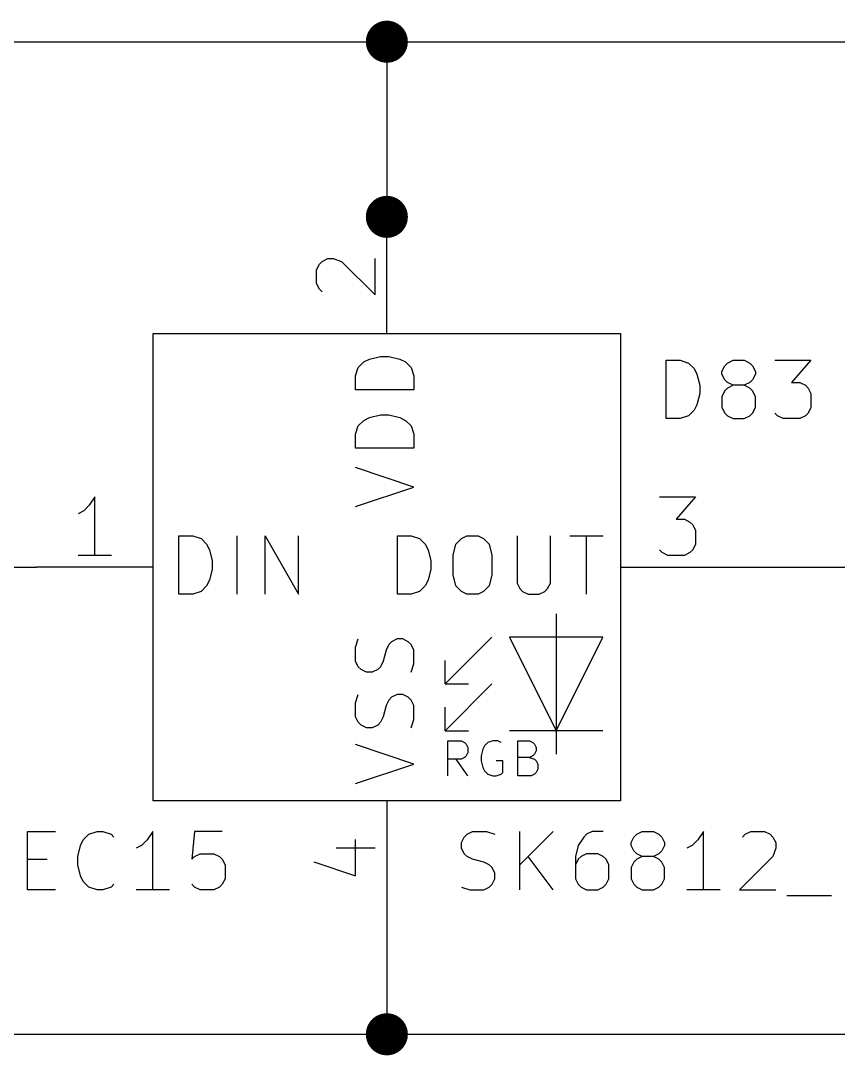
# Model space of a CAD drawing. Extents: x 0.4 to 11.3, y -7.9 to -0.4.
# Drawn here: x 8.737 to 9.437, y -2.468 to -1.582 of the extents above; entities that cross this region are included whole.
import ezdxf

# ---------------------------------------------------------------- set-up
doc = ezdxf.new("R2010")
doc.units = 0
doc.header["$MEASUREMENT"] = 0
for name, color, linetype in [('CYAN2', 4, 'CONTINUOUS'), ('GREEN3', 91, 'CONTINUOUS'), ('LYELLOW', 51, 'CONTINUOUS'), ('RED2', 1, 'CONTINUOUS'), ('RED3', 11, 'CONTINUOUS')]:
    doc.layers.add(name, color=color, linetype=linetype)

msp = doc.modelspace()

# ---------------------------------------------------------------- linework, layer by layer
at = {"layer": 'CYAN2', "linetype": 'CONTINUOUS'}
for p, q in [((9.02551, -1.87905), (9.03028, -1.87428)), ((9.02551, -1.87905), (9.03028, -1.87428)), ((9.03028, -1.87428), (9.03504, -1.8719)), ((9.03028, -1.87428), (9.03504, -1.8719)), ((9.03504, -1.8719), (9.04456, -1.86952)), ((9.03504, -1.8719), (9.04456, -1.86952)), ((9.04456, -1.86952), (9.0517, -1.86952)), ((9.04456, -1.86952), (9.0517, -1.86952)), ((9.0517, -1.86952), (9.06122, -1.8719)), ((9.0517, -1.86952), (9.06122, -1.8719)), ((9.06122, -1.8719), (9.06599, -1.87428)), ((9.06122, -1.8719), (9.06599, -1.87428)), ((9.06599, -1.87428), (9.07075, -1.87905)), ((9.06599, -1.87428), (9.07075, -1.87905)), ((9.28928, -1.9228), (9.28928, -1.8728)), ((9.28928, -1.8728), (9.30119, -1.8728)), ((9.28928, -1.9228), (9.28928, -1.8728)), ((9.28928, -1.8728), (9.30119, -1.8728)), ((9.30119, -1.8728), (9.30833, -1.87519)), ((9.30119, -1.8728), (9.30833, -1.87519)), ((9.30833, -1.87519), (9.31309, -1.87995)), ((9.30833, -1.87519), (9.31309, -1.87995)), ((9.33691, -1.88233), (9.33928, -1.87757)), ((9.33691, -1.88233), (9.33928, -1.87757)), ((9.33928, -1.87757), (9.34167, -1.87519)), ((9.33928, -1.87757), (9.34167, -1.87519)), ((9.34167, -1.87519), (9.34643, -1.8728)), ((9.34167, -1.87519), (9.34643, -1.8728)), ((9.34643, -1.8728), (9.35595, -1.8728)), ((9.34643, -1.8728), (9.35595, -1.8728)), ((9.35595, -1.8728), (9.36071, -1.87519)), ((9.35595, -1.8728), (9.36071, -1.87519)), ((9.36071, -1.87519), (9.36309, -1.87757)), ((9.36071, -1.87519), (9.36309, -1.87757)), ((9.36309, -1.87757), (9.36548, -1.88233)), ((9.36309, -1.87757), (9.36548, -1.88233)), ((9.38214, -1.8728), (9.41309, -1.8728)), ((9.38214, -1.8728), (9.41309, -1.8728)), ((9.41309, -1.8728), (9.39643, -1.89185)), ((9.41309, -1.8728), (9.39643, -1.89185)), ((9.02313, -1.88619), (9.02551, -1.87905)), ((9.02313, -1.88619), (9.02551, -1.87905)), ((9.02313, -1.89809), (9.02313, -1.88619)), ((9.02313, -1.89809), (9.02313, -1.88619)), ((9.07075, -1.87905), (9.07313, -1.88619)), ((9.07075, -1.87905), (9.07313, -1.88619)), ((9.07313, -1.88619), (9.07313, -1.89809)), ((9.07313, -1.88619), (9.07313, -1.89809)), ((9.31309, -1.87995), (9.31548, -1.88471)), ((9.31309, -1.87995), (9.31548, -1.88471)), ((9.31548, -1.88471), (9.31785, -1.89423)), ((9.31548, -1.88471), (9.31785, -1.89423)), ((9.33691, -1.88471), (9.33691, -1.88233)), ((9.33691, -1.88471), (9.33691, -1.88233)), ((9.33928, -1.88947), (9.33691, -1.88471)), ((9.33928, -1.88947), (9.33691, -1.88471)), ((9.36548, -1.88471), (9.36309, -1.88947)), ((9.36548, -1.88471), (9.36309, -1.88947)), ((9.36548, -1.88233), (9.36548, -1.88471)), ((9.36548, -1.88233), (9.36548, -1.88471)), ((9.31785, -1.89423), (9.31785, -1.90137)), ((9.31785, -1.89423), (9.31785, -1.90137)), ((9.34167, -1.89185), (9.33928, -1.88947)), ((9.34167, -1.89185), (9.33928, -1.88947)), ((9.34643, -1.89423), (9.34167, -1.89185)), ((9.34643, -1.89423), (9.34167, -1.89185)), ((9.34643, -1.89423), (9.34167, -1.89661)), ((9.34643, -1.89423), (9.34167, -1.89661)), ((9.35595, -1.89423), (9.34643, -1.89423)), ((9.35595, -1.89423), (9.34643, -1.89423)), ((9.36071, -1.89185), (9.35595, -1.89423)), ((9.36071, -1.89185), (9.35595, -1.89423)), ((9.36071, -1.89661), (9.35595, -1.89423)), ((9.36071, -1.89661), (9.35595, -1.89423)), ((9.36309, -1.88947), (9.36071, -1.89185)), ((9.36309, -1.88947), (9.36071, -1.89185)), ((9.39643, -1.89185), (9.40357, -1.89185)), ((9.39643, -1.89185), (9.40357, -1.89185)), ((9.40357, -1.89185), (9.40833, -1.89423)), ((9.40357, -1.89185), (9.40833, -1.89423)), ((9.40833, -1.89423), (9.41071, -1.89661)), ((9.40833, -1.89423), (9.41071, -1.89661)), ((9.07313, -1.89809), (9.02313, -1.89809)), ((9.07313, -1.89809), (9.02313, -1.89809)), ((9.31785, -1.90137), (9.31548, -1.9109)), ((9.31785, -1.90137), (9.31548, -1.9109)), ((9.33928, -1.899), (9.33691, -1.90376)), ((9.33928, -1.899), (9.33691, -1.90376)), ((9.33691, -1.90376), (9.33691, -1.91328)), ((9.33691, -1.90376), (9.33691, -1.91328)), ((9.34167, -1.89661), (9.33928, -1.899)), ((9.34167, -1.89661), (9.33928, -1.899)), ((9.36309, -1.899), (9.36071, -1.89661)), ((9.36309, -1.899), (9.36071, -1.89661)), ((9.36548, -1.90376), (9.36309, -1.899)), ((9.36548, -1.90376), (9.36309, -1.899)), ((9.36548, -1.91328), (9.36548, -1.90376)), ((9.36548, -1.91328), (9.36548, -1.90376)), ((9.41071, -1.89661), (9.41309, -1.90137)), ((9.41071, -1.89661), (9.41309, -1.90137)), ((9.41309, -1.90137), (9.41309, -1.91328)), ((9.41309, -1.90137), (9.41309, -1.91328)), ((9.31548, -1.9109), (9.31309, -1.91566)), ((9.31548, -1.9109), (9.31309, -1.91566)), ((9.33691, -1.91328), (9.33928, -1.91804)), ((9.33691, -1.91328), (9.33928, -1.91804)), ((9.36309, -1.91804), (9.36548, -1.91328)), ((9.36309, -1.91804), (9.36548, -1.91328)), ((9.41309, -1.91328), (9.41071, -1.91804)), ((9.41309, -1.91328), (9.41071, -1.91804)), ((9.03028, -1.92428), (9.03504, -1.9219)), ((9.03028, -1.92428), (9.03504, -1.9219)), ((9.03504, -1.9219), (9.04456, -1.91952)), ((9.03504, -1.9219), (9.04456, -1.91952)), ((9.04456, -1.91952), (9.0517, -1.91952)), ((9.04456, -1.91952), (9.0517, -1.91952)), ((9.0517, -1.91952), (9.06122, -1.9219)), ((9.0517, -1.91952), (9.06122, -1.9219)), ((9.06122, -1.9219), (9.06599, -1.92428)), ((9.06122, -1.9219), (9.06599, -1.92428)), ((9.30833, -1.92043), (9.30119, -1.9228)), ((9.30833, -1.92043), (9.30119, -1.9228)), ((9.31309, -1.91566), (9.30833, -1.92043)), ((9.31309, -1.91566), (9.30833, -1.92043)), ((9.33928, -1.91804), (9.34167, -1.92043)), ((9.33928, -1.91804), (9.34167, -1.92043)), ((9.34167, -1.92043), (9.34643, -1.9228)), ((9.34167, -1.92043), (9.34643, -1.9228)), ((9.35595, -1.9228), (9.36071, -1.92043)), ((9.35595, -1.9228), (9.36071, -1.92043)), ((9.36071, -1.92043), (9.36309, -1.91804)), ((9.36071, -1.92043), (9.36309, -1.91804)), ((9.38452, -1.92043), (9.38214, -1.91804)), ((9.38452, -1.92043), (9.38214, -1.91804)), ((9.38928, -1.9228), (9.38452, -1.92043)), ((9.38928, -1.9228), (9.38452, -1.92043)), ((9.40833, -1.92043), (9.40357, -1.9228)), ((9.40833, -1.92043), (9.40357, -1.9228)), ((9.41071, -1.91804), (9.40833, -1.92043)), ((9.41071, -1.91804), (9.40833, -1.92043)), ((9.02313, -1.93619), (9.02551, -1.92905)), ((9.02313, -1.93619), (9.02551, -1.92905)), ((9.02551, -1.92905), (9.03028, -1.92428)), ((9.02551, -1.92905), (9.03028, -1.92428)), ((9.06599, -1.92428), (9.07075, -1.92905)), ((9.06599, -1.92428), (9.07075, -1.92905)), ((9.07075, -1.92905), (9.07313, -1.93619)), ((9.07075, -1.92905), (9.07313, -1.93619)), ((9.30119, -1.9228), (9.28928, -1.9228)), ((9.30119, -1.9228), (9.28928, -1.9228)), ((9.34643, -1.9228), (9.35595, -1.9228)), ((9.34643, -1.9228), (9.35595, -1.9228)), ((9.40357, -1.9228), (9.38928, -1.9228)), ((9.40357, -1.9228), (9.38928, -1.9228)), ((9.02313, -1.94809), (9.02313, -1.93619)), ((9.02313, -1.94809), (9.02313, -1.93619)), ((9.07313, -1.93619), (9.07313, -1.94809)), ((9.07313, -1.93619), (9.07313, -1.94809)), ((9.07313, -1.94809), (9.02313, -1.94809)), ((9.07313, -1.94809), (9.02313, -1.94809)), ((9.07313, -1.98143), (9.02313, -1.96476)), ((9.07313, -1.98143), (9.02313, -1.96476)), ((9.02313, -1.99809), (9.07313, -1.98143)), ((9.02313, -1.99809), (9.07313, -1.98143)), ((8.8719, -2.07313), (8.8719, -2.02313)), ((8.8719, -2.02313), (8.88381, -2.02313)), ((8.8719, -2.07313), (8.8719, -2.02313)), ((8.8719, -2.02313), (8.88381, -2.02313)), ((8.88381, -2.02313), (8.89095, -2.02551)), ((8.88381, -2.02313), (8.89095, -2.02551)), ((8.89095, -2.02551), (8.89571, -2.03028)), ((8.89095, -2.02551), (8.89571, -2.03028)), ((8.9219, -2.07313), (8.9219, -2.02313)), ((8.9219, -2.07313), (8.9219, -2.02313)), ((8.94571, -2.07313), (8.94571, -2.02313)), ((8.94571, -2.02313), (8.97428, -2.07313)), ((8.94571, -2.07313), (8.94571, -2.02313)), ((8.94571, -2.02313), (8.97428, -2.07313)), ((8.97428, -2.07313), (8.97428, -2.02313)), ((8.97428, -2.07313), (8.97428, -2.02313)), ((9.05904, -2.07313), (9.05904, -2.02313)), ((9.05904, -2.02313), (9.07095, -2.02313)), ((9.05904, -2.07313), (9.05904, -2.02313)), ((9.05904, -2.02313), (9.07095, -2.02313)), ((9.07095, -2.02313), (9.07809, -2.02551)), ((9.07095, -2.02313), (9.07809, -2.02551)), ((9.07809, -2.02551), (9.08285, -2.03028)), ((9.07809, -2.02551), (9.08285, -2.03028)), ((9.10904, -2.03028), (9.11381, -2.02551)), ((9.10904, -2.03028), (9.11381, -2.02551)), ((9.11381, -2.02551), (9.11857, -2.02313)), ((9.11381, -2.02551), (9.11857, -2.02313)), ((9.11857, -2.02313), (9.12809, -2.02313)), ((9.11857, -2.02313), (9.12809, -2.02313)), ((9.12809, -2.02313), (9.13285, -2.02551)), ((9.12809, -2.02313), (9.13285, -2.02551)), ((9.13285, -2.02551), (9.13761, -2.03028)), ((9.13285, -2.02551), (9.13761, -2.03028)), ((9.16143, -2.02313), (9.16143, -2.06361)), ((9.16143, -2.02313), (9.16143, -2.06361)), ((9.19, -2.06361), (9.19, -2.02313)), ((9.19, -2.06361), (9.19, -2.02313)), ((9.20667, -2.02313), (9.23524, -2.02313)), ((9.20667, -2.02313), (9.23524, -2.02313)), ((9.22095, -2.07313), (9.22095, -2.02313)), ((9.22095, -2.07313), (9.22095, -2.02313)), ((8.89571, -2.03028), (8.89809, -2.03504)), ((8.89571, -2.03028), (8.89809, -2.03504)), ((8.89809, -2.03504), (8.90047, -2.04456)), ((8.89809, -2.03504), (8.90047, -2.04456)), ((9.08285, -2.03028), (9.08524, -2.03504)), ((9.08285, -2.03028), (9.08524, -2.03504)), ((9.08524, -2.03504), (9.08761, -2.04456)), ((9.08524, -2.03504), (9.08761, -2.04456)), ((9.10667, -2.0398), (9.10904, -2.03028)), ((9.10667, -2.0398), (9.10904, -2.03028)), ((9.13761, -2.03028), (9.14, -2.0398)), ((9.13761, -2.03028), (9.14, -2.0398)), ((8.90047, -2.04456), (8.90047, -2.0517)), ((8.90047, -2.04456), (8.90047, -2.0517)), ((9.08761, -2.04456), (9.08761, -2.0517)), ((9.08761, -2.04456), (9.08761, -2.0517)), ((9.10667, -2.05646), (9.10667, -2.0398)), ((9.10667, -2.05646), (9.10667, -2.0398)), ((9.14, -2.0398), (9.14, -2.05646)), ((9.14, -2.0398), (9.14, -2.05646)), ((8.90047, -2.0517), (8.89809, -2.06122)), ((8.90047, -2.0517), (8.89809, -2.06122)), ((9.08761, -2.0517), (9.08524, -2.06122)), ((9.08761, -2.0517), (9.08524, -2.06122)), ((8.89809, -2.06122), (8.89571, -2.06599)), ((8.89809, -2.06122), (8.89571, -2.06599)), ((9.08524, -2.06122), (9.08285, -2.06599)), ((9.08524, -2.06122), (9.08285, -2.06599)), ((9.10904, -2.06599), (9.10667, -2.05646)), ((9.10904, -2.06599), (9.10667, -2.05646)), ((9.14, -2.05646), (9.13761, -2.06599)), ((9.14, -2.05646), (9.13761, -2.06599)), ((9.16143, -2.06361), (9.16381, -2.06837)), ((9.16143, -2.06361), (9.16381, -2.06837)), ((9.18762, -2.06837), (9.19, -2.06361)), ((9.18762, -2.06837), (9.19, -2.06361)), ((8.88381, -2.07313), (8.8719, -2.07313)), ((8.88381, -2.07313), (8.8719, -2.07313)), ((8.89095, -2.07075), (8.88381, -2.07313)), ((8.89095, -2.07075), (8.88381, -2.07313)), ((8.89571, -2.06599), (8.89095, -2.07075)), ((8.89571, -2.06599), (8.89095, -2.07075)), ((9.07095, -2.07313), (9.05904, -2.07313)), ((9.07095, -2.07313), (9.05904, -2.07313)), ((9.07809, -2.07075), (9.07095, -2.07313)), ((9.07809, -2.07075), (9.07095, -2.07313)), ((9.08285, -2.06599), (9.07809, -2.07075)), ((9.08285, -2.06599), (9.07809, -2.07075)), ((9.11381, -2.07075), (9.10904, -2.06599)), ((9.11381, -2.07075), (9.10904, -2.06599)), ((9.11857, -2.07313), (9.11381, -2.07075)), ((9.11857, -2.07313), (9.11381, -2.07075)), ((9.12809, -2.07313), (9.11857, -2.07313)), ((9.12809, -2.07313), (9.11857, -2.07313)), ((9.13285, -2.07075), (9.12809, -2.07313)), ((9.13285, -2.07075), (9.12809, -2.07313)), ((9.13761, -2.06599), (9.13285, -2.07075)), ((9.13761, -2.06599), (9.13285, -2.07075)), ((9.16381, -2.06837), (9.16619, -2.07075)), ((9.16381, -2.06837), (9.16619, -2.07075)), ((9.16619, -2.07075), (9.17095, -2.07313)), ((9.16619, -2.07075), (9.17095, -2.07313)), ((9.17095, -2.07313), (9.18047, -2.07313)), ((9.17095, -2.07313), (9.18047, -2.07313)), ((9.18047, -2.07313), (9.18524, -2.07075)), ((9.18047, -2.07313), (9.18524, -2.07075)), ((9.18524, -2.07075), (9.18762, -2.06837)), ((9.18524, -2.07075), (9.18762, -2.06837)), ((9.02313, -2.11857), (9.02551, -2.11143)), ((9.02313, -2.11857), (9.02551, -2.11143)), ((9.0517, -2.11619), (9.04932, -2.12095)), ((9.0517, -2.11619), (9.04932, -2.12095)), ((9.05408, -2.11381), (9.0517, -2.11619)), ((9.05408, -2.11381), (9.0517, -2.11619)), ((9.05885, -2.11143), (9.05408, -2.11381)), ((9.05885, -2.11143), (9.05408, -2.11381)), ((9.06361, -2.11143), (9.05885, -2.11143)), ((9.06361, -2.11143), (9.05885, -2.11143)), ((9.06837, -2.11381), (9.06361, -2.11143)), ((9.06837, -2.11381), (9.06361, -2.11143)), ((9.07075, -2.11619), (9.06837, -2.11381)), ((9.07075, -2.11619), (9.06837, -2.11381)), ((9.07313, -2.12095), (9.07075, -2.11619)), ((9.07313, -2.12095), (9.07075, -2.11619)), ((9.02313, -2.13047), (9.02313, -2.11857)), ((9.02313, -2.13047), (9.02313, -2.11857)), ((9.04932, -2.12095), (9.04694, -2.13047)), ((9.04932, -2.12095), (9.04694, -2.13047)), ((9.07313, -2.13285), (9.07313, -2.12095)), ((9.07313, -2.13285), (9.07313, -2.12095)), ((9.02551, -2.13524), (9.02313, -2.13047)), ((9.02551, -2.13524), (9.02313, -2.13047)), ((9.02789, -2.13762), (9.02551, -2.13524)), ((9.02789, -2.13762), (9.02551, -2.13524)), ((9.04456, -2.13524), (9.04218, -2.13762)), ((9.04456, -2.13524), (9.04218, -2.13762)), ((9.04694, -2.13047), (9.04456, -2.13524)), ((9.04694, -2.13047), (9.04456, -2.13524)), ((9.07075, -2.14), (9.07313, -2.13285)), ((9.07075, -2.14), (9.07313, -2.13285)), ((9.03265, -2.14), (9.02789, -2.13762)), ((9.03265, -2.14), (9.02789, -2.13762)), ((9.03742, -2.14), (9.03265, -2.14)), ((9.03742, -2.14), (9.03265, -2.14)), ((9.04218, -2.13762), (9.03742, -2.14)), ((9.04218, -2.13762), (9.03742, -2.14)), ((9.02313, -2.16619), (9.02551, -2.15904)), ((9.02313, -2.16619), (9.02551, -2.15904)), ((9.05408, -2.16143), (9.0517, -2.16381)), ((9.05408, -2.16143), (9.0517, -2.16381)), ((9.05885, -2.15904), (9.05408, -2.16143)), ((9.05885, -2.15904), (9.05408, -2.16143)), ((9.06361, -2.15904), (9.05885, -2.15904)), ((9.06361, -2.15904), (9.05885, -2.15904)), ((9.06837, -2.16143), (9.06361, -2.15904)), ((9.06837, -2.16143), (9.06361, -2.15904)), ((9.07075, -2.16381), (9.06837, -2.16143)), ((9.07075, -2.16381), (9.06837, -2.16143)), ((9.02313, -2.17809), (9.02313, -2.16619)), ((9.02313, -2.17809), (9.02313, -2.16619)), ((9.04932, -2.16857), (9.04694, -2.17809)), ((9.04932, -2.16857), (9.04694, -2.17809)), ((9.0517, -2.16381), (9.04932, -2.16857)), ((9.0517, -2.16381), (9.04932, -2.16857)), ((9.07313, -2.16857), (9.07075, -2.16381)), ((9.07313, -2.16857), (9.07075, -2.16381)), ((9.07313, -2.18047), (9.07313, -2.16857)), ((9.07313, -2.18047), (9.07313, -2.16857)), ((9.02551, -2.18285), (9.02313, -2.17809)), ((9.02551, -2.18285), (9.02313, -2.17809)), ((9.04694, -2.17809), (9.04456, -2.18285)), ((9.04694, -2.17809), (9.04456, -2.18285)), ((9.02789, -2.18524), (9.02551, -2.18285)), ((9.02789, -2.18524), (9.02551, -2.18285)), ((9.03265, -2.18761), (9.02789, -2.18524)), ((9.03265, -2.18761), (9.02789, -2.18524)), ((9.03742, -2.18761), (9.03265, -2.18761)), ((9.03742, -2.18761), (9.03265, -2.18761)), ((9.04218, -2.18524), (9.03742, -2.18761)), ((9.04218, -2.18524), (9.03742, -2.18761)), ((9.04456, -2.18285), (9.04218, -2.18524)), ((9.04456, -2.18285), (9.04218, -2.18524)), ((9.07075, -2.18761), (9.07313, -2.18047)), ((9.07075, -2.18761), (9.07313, -2.18047)), ((9.07313, -2.21857), (9.02313, -2.2019)), ((9.07313, -2.21857), (9.02313, -2.2019)), ((9.02313, -2.23524), (9.07313, -2.21857)), ((9.02313, -2.23524), (9.07313, -2.21857)), ((8.74246, -2.32633), (8.74246, -2.27633)), ((8.74246, -2.27633), (8.76628, -2.27633)), ((8.74246, -2.32633), (8.74246, -2.27633)), ((8.74246, -2.27633), (8.76628, -2.27633)), ((8.79485, -2.27872), (8.80199, -2.27633)), ((8.79485, -2.27872), (8.80199, -2.27633)), ((8.80199, -2.27633), (8.80675, -2.27633)), ((8.80199, -2.27633), (8.80675, -2.27633)), ((8.80675, -2.27633), (8.81389, -2.27872)), ((8.80675, -2.27633), (8.81389, -2.27872)), ((8.84961, -2.27633), (8.84485, -2.28348)), ((8.84961, -2.27633), (8.84485, -2.28348)), ((8.84961, -2.32633), (8.84961, -2.27633)), ((8.84961, -2.32633), (8.84961, -2.27633)), ((8.88532, -2.27633), (8.88294, -2.30015)), ((8.88532, -2.27633), (8.88294, -2.30015)), ((8.90913, -2.27633), (8.88532, -2.27633)), ((8.90913, -2.27633), (8.88532, -2.27633)), ((9.11866, -2.27872), (9.12343, -2.27633)), ((9.11866, -2.27872), (9.12343, -2.27633)), ((9.12343, -2.27633), (9.13533, -2.27633)), ((9.12343, -2.27633), (9.13533, -2.27633)), ((9.13533, -2.27633), (9.14247, -2.27872)), ((9.13533, -2.27633), (9.14247, -2.27872)), ((9.1639, -2.32633), (9.1639, -2.27633)), ((9.19247, -2.27633), (9.1639, -2.30491)), ((9.1639, -2.32633), (9.1639, -2.27633)), ((9.19247, -2.27633), (9.1639, -2.30491)), ((9.2258, -2.27633), (9.22104, -2.27872)), ((9.2258, -2.27633), (9.22104, -2.27872)), ((9.23533, -2.27633), (9.2258, -2.27633)), ((9.23533, -2.27633), (9.2258, -2.27633)), ((9.2639, -2.27872), (9.26866, -2.27633)), ((9.2639, -2.27872), (9.26866, -2.27633)), ((9.26866, -2.27633), (9.27819, -2.27633)), ((9.26866, -2.27633), (9.27819, -2.27633)), ((9.27819, -2.27633), (9.28294, -2.27872)), ((9.27819, -2.27633), (9.28294, -2.27872)), ((9.32104, -2.27633), (9.31628, -2.28348)), ((9.32104, -2.27633), (9.31628, -2.28348)), ((9.32104, -2.32633), (9.32104, -2.27633)), ((9.32104, -2.32633), (9.32104, -2.27633)), ((9.35675, -2.27872), (9.36152, -2.27633)), ((9.35675, -2.27872), (9.36152, -2.27633)), ((9.36152, -2.27633), (9.37342, -2.27633)), ((9.36152, -2.27633), (9.37342, -2.27633)), ((9.37342, -2.27633), (9.37818, -2.27872)), ((9.37342, -2.27633), (9.37818, -2.27872)), ((8.7877, -2.28824), (8.79008, -2.28348)), ((8.7877, -2.28824), (8.79008, -2.28348)), ((8.79008, -2.28348), (8.79485, -2.27872)), ((8.79008, -2.28348), (8.79485, -2.27872)), ((8.81389, -2.27872), (8.81627, -2.2811)), ((8.81389, -2.27872), (8.81627, -2.2811)), ((8.84485, -2.28348), (8.84008, -2.28824)), ((8.84485, -2.28348), (8.84008, -2.28824)), ((9.1139, -2.28586), (9.11628, -2.2811)), ((9.1139, -2.28586), (9.11628, -2.2811)), ((9.1139, -2.29062), (9.1139, -2.28586)), ((9.1139, -2.29062), (9.1139, -2.28586)), ((9.11628, -2.2811), (9.11866, -2.27872)), ((9.11628, -2.2811), (9.11866, -2.27872)), ((9.21866, -2.2811), (9.2139, -2.28824)), ((9.21866, -2.2811), (9.2139, -2.28824)), ((9.22104, -2.27872), (9.21866, -2.2811)), ((9.22104, -2.27872), (9.21866, -2.2811)), ((9.25914, -2.28586), (9.26152, -2.2811)), ((9.25914, -2.28586), (9.26152, -2.2811)), ((9.25914, -2.28824), (9.25914, -2.28586)), ((9.25914, -2.28824), (9.25914, -2.28586)), ((9.26152, -2.2811), (9.2639, -2.27872)), ((9.26152, -2.2811), (9.2639, -2.27872)), ((9.28294, -2.27872), (9.28533, -2.2811)), ((9.28294, -2.27872), (9.28533, -2.2811)), ((9.28533, -2.2811), (9.28771, -2.28586)), ((9.28533, -2.2811), (9.28771, -2.28586)), ((9.28771, -2.28586), (9.28771, -2.28824)), ((9.28771, -2.28586), (9.28771, -2.28824)), ((9.31628, -2.28348), (9.31152, -2.28824)), ((9.31628, -2.28348), (9.31152, -2.28824)), ((9.35437, -2.2811), (9.35675, -2.27872)), ((9.35437, -2.2811), (9.35675, -2.27872)), ((9.37818, -2.27872), (9.38056, -2.2811)), ((9.37818, -2.27872), (9.38056, -2.2811)), ((9.38056, -2.2811), (9.38294, -2.28586)), ((9.38056, -2.2811), (9.38294, -2.28586)), ((9.38294, -2.28586), (9.38294, -2.29062)), ((9.38294, -2.28586), (9.38294, -2.29062)), ((8.78532, -2.29776), (8.7877, -2.28824)), ((8.78532, -2.29776), (8.7877, -2.28824)), ((8.84008, -2.28824), (8.83532, -2.29062)), ((8.84008, -2.28824), (8.83532, -2.29062)), ((9.11628, -2.29538), (9.1139, -2.29062)), ((9.11628, -2.29538), (9.1139, -2.29062)), ((9.2139, -2.28824), (9.21152, -2.29776)), ((9.2139, -2.28824), (9.21152, -2.29776)), ((9.26152, -2.293), (9.25914, -2.28824)), ((9.26152, -2.293), (9.25914, -2.28824)), ((9.2639, -2.29538), (9.26152, -2.293)), ((9.2639, -2.29538), (9.26152, -2.293)), ((9.28533, -2.293), (9.28294, -2.29538)), ((9.28533, -2.293), (9.28294, -2.29538)), ((9.28771, -2.28824), (9.28533, -2.293)), ((9.28771, -2.28824), (9.28533, -2.293)), ((9.31152, -2.28824), (9.30676, -2.29062)), ((9.31152, -2.28824), (9.30676, -2.29062)), ((9.38294, -2.29062), (9.38056, -2.29776)), ((9.38294, -2.29062), (9.38056, -2.29776)), ((8.74246, -2.30015), (8.75913, -2.30015)), ((8.74246, -2.30015), (8.75913, -2.30015)), ((8.78532, -2.30491), (8.78532, -2.29776)), ((8.78532, -2.30491), (8.78532, -2.29776)), ((8.88294, -2.30015), (8.88532, -2.29776)), ((8.88294, -2.30015), (8.88532, -2.29776)), ((8.88532, -2.29776), (8.89008, -2.29538)), ((8.88532, -2.29776), (8.89008, -2.29538)), ((8.89008, -2.29538), (8.90199, -2.29538)), ((8.89008, -2.29538), (8.90199, -2.29538)), ((8.90199, -2.29538), (8.90675, -2.29776)), ((8.90199, -2.29538), (8.90675, -2.29776)), ((8.90675, -2.29776), (8.90913, -2.30015)), ((8.90675, -2.29776), (8.90913, -2.30015)), ((8.90913, -2.30015), (8.91151, -2.30491)), ((8.90913, -2.30015), (8.91151, -2.30491)), ((9.11866, -2.29776), (9.11628, -2.29538)), ((9.11866, -2.29776), (9.11628, -2.29538)), ((9.12343, -2.30015), (9.11866, -2.29776)), ((9.12343, -2.30015), (9.11866, -2.29776)), ((9.13295, -2.30253), (9.12343, -2.30015)), ((9.13295, -2.30253), (9.12343, -2.30015)), ((9.13771, -2.30491), (9.13295, -2.30253)), ((9.13771, -2.30491), (9.13295, -2.30253)), ((9.19247, -2.32633), (9.17104, -2.29776)), ((9.19247, -2.32633), (9.17104, -2.29776)), ((9.21152, -2.29776), (9.21152, -2.31681)), ((9.21152, -2.29776), (9.21152, -2.31681)), ((9.2139, -2.30015), (9.21152, -2.30491)), ((9.2139, -2.30015), (9.21152, -2.30491)), ((9.21628, -2.29776), (9.2139, -2.30015)), ((9.21628, -2.29776), (9.2139, -2.30015)), ((9.22104, -2.29538), (9.21628, -2.29776)), ((9.22104, -2.29538), (9.21628, -2.29776)), ((9.23057, -2.29538), (9.22104, -2.29538)), ((9.23057, -2.29538), (9.22104, -2.29538)), ((9.23533, -2.29776), (9.23057, -2.29538)), ((9.23533, -2.29776), (9.23057, -2.29538)), ((9.23771, -2.30015), (9.23533, -2.29776)), ((9.23771, -2.30015), (9.23533, -2.29776)), ((9.24009, -2.30491), (9.23771, -2.30015)), ((9.24009, -2.30491), (9.23771, -2.30015)), ((9.26152, -2.30253), (9.25914, -2.30729)), ((9.26152, -2.30253), (9.25914, -2.30729)), ((9.2639, -2.30015), (9.26152, -2.30253)), ((9.2639, -2.30015), (9.26152, -2.30253)), ((9.26866, -2.29776), (9.2639, -2.29538)), ((9.26866, -2.29776), (9.2639, -2.29538)), ((9.26866, -2.29776), (9.2639, -2.30015)), ((9.26866, -2.29776), (9.2639, -2.30015)), ((9.27819, -2.29776), (9.26866, -2.29776)), ((9.27819, -2.29776), (9.26866, -2.29776)), ((9.28294, -2.29538), (9.27819, -2.29776)), ((9.28294, -2.29538), (9.27819, -2.29776)), ((9.28294, -2.30015), (9.27819, -2.29776)), ((9.28294, -2.30015), (9.27819, -2.29776)), ((9.28533, -2.30253), (9.28294, -2.30015)), ((9.28533, -2.30253), (9.28294, -2.30015)), ((9.28771, -2.30729), (9.28533, -2.30253)), ((9.28771, -2.30729), (9.28533, -2.30253)), ((9.38056, -2.29776), (9.35199, -2.32633)), ((9.38056, -2.29776), (9.35199, -2.32633)), ((8.7877, -2.31443), (8.78532, -2.30491)), ((8.7877, -2.31443), (8.78532, -2.30491)), ((8.91151, -2.30491), (8.91151, -2.31681)), ((8.91151, -2.30491), (8.91151, -2.31681)), ((9.14009, -2.30729), (9.13771, -2.30491)), ((9.14009, -2.30729), (9.13771, -2.30491)), ((9.14247, -2.31205), (9.14009, -2.30729)), ((9.14247, -2.31205), (9.14009, -2.30729)), ((9.14247, -2.31681), (9.14247, -2.31205)), ((9.14247, -2.31681), (9.14247, -2.31205)), ((9.24009, -2.31681), (9.24009, -2.30491)), ((9.24009, -2.31681), (9.24009, -2.30491)), ((9.25914, -2.30729), (9.25914, -2.31681)), ((9.25914, -2.30729), (9.25914, -2.31681)), ((9.28771, -2.31681), (9.28771, -2.30729)), ((9.28771, -2.31681), (9.28771, -2.30729)), ((8.79008, -2.31919), (8.7877, -2.31443)), ((8.79008, -2.31919), (8.7877, -2.31443)), ((8.79485, -2.32396), (8.79008, -2.31919)), ((8.79485, -2.32396), (8.79008, -2.31919)), ((8.91151, -2.31681), (8.90913, -2.32157)), ((8.91151, -2.31681), (8.90913, -2.32157)), ((9.14009, -2.32157), (9.14247, -2.31681)), ((9.14009, -2.32157), (9.14247, -2.31681)), ((9.21152, -2.31681), (9.2139, -2.32157)), ((9.21152, -2.31681), (9.2139, -2.32157)), ((9.23771, -2.32157), (9.24009, -2.31681)), ((9.23771, -2.32157), (9.24009, -2.31681)), ((9.25914, -2.31681), (9.26152, -2.32157)), ((9.25914, -2.31681), (9.26152, -2.32157)), ((9.28533, -2.32157), (9.28771, -2.31681)), ((9.28533, -2.32157), (9.28771, -2.31681)), ((8.76628, -2.32633), (8.74246, -2.32633)), ((8.76628, -2.32633), (8.74246, -2.32633)), ((8.80199, -2.32633), (8.79485, -2.32396)), ((8.80199, -2.32633), (8.79485, -2.32396)), ((8.80675, -2.32633), (8.80199, -2.32633)), ((8.80675, -2.32633), (8.80199, -2.32633)), ((8.81389, -2.32396), (8.80675, -2.32633)), ((8.81389, -2.32396), (8.80675, -2.32633)), ((8.81627, -2.32157), (8.81389, -2.32396)), ((8.81627, -2.32157), (8.81389, -2.32396)), ((8.86389, -2.32633), (8.83532, -2.32633)), ((8.86389, -2.32633), (8.83532, -2.32633)), ((8.88532, -2.32396), (8.88294, -2.32157)), ((8.88532, -2.32396), (8.88294, -2.32157)), ((8.89008, -2.32633), (8.88532, -2.32396)), ((8.89008, -2.32633), (8.88532, -2.32396)), ((8.90199, -2.32633), (8.89008, -2.32633)), ((8.90199, -2.32633), (8.89008, -2.32633)), ((8.90675, -2.32396), (8.90199, -2.32633)), ((8.90675, -2.32396), (8.90199, -2.32633)), ((8.90913, -2.32157), (8.90675, -2.32396)), ((8.90913, -2.32157), (8.90675, -2.32396)), ((9.1139, -2.32396), (9.12104, -2.32633)), ((9.1139, -2.32396), (9.12104, -2.32633)), ((9.12104, -2.32633), (9.13295, -2.32633)), ((9.12104, -2.32633), (9.13295, -2.32633)), ((9.13295, -2.32633), (9.13771, -2.32396)), ((9.13295, -2.32633), (9.13771, -2.32396)), ((9.13771, -2.32396), (9.14009, -2.32157)), ((9.13771, -2.32396), (9.14009, -2.32157)), ((9.2139, -2.32157), (9.21628, -2.32396)), ((9.2139, -2.32157), (9.21628, -2.32396)), ((9.21628, -2.32396), (9.22104, -2.32633)), ((9.21628, -2.32396), (9.22104, -2.32633)), ((9.22104, -2.32633), (9.23057, -2.32633)), ((9.22104, -2.32633), (9.23057, -2.32633)), ((9.23057, -2.32633), (9.23533, -2.32396)), ((9.23057, -2.32633), (9.23533, -2.32396)), ((9.23533, -2.32396), (9.23771, -2.32157)), ((9.23533, -2.32396), (9.23771, -2.32157)), ((9.26152, -2.32157), (9.2639, -2.32396)), ((9.26152, -2.32157), (9.2639, -2.32396)), ((9.2639, -2.32396), (9.26866, -2.32633)), ((9.2639, -2.32396), (9.26866, -2.32633)), ((9.26866, -2.32633), (9.27819, -2.32633)), ((9.26866, -2.32633), (9.27819, -2.32633)), ((9.27819, -2.32633), (9.28294, -2.32396)), ((9.27819, -2.32633), (9.28294, -2.32396)), ((9.28294, -2.32396), (9.28533, -2.32157)), ((9.28294, -2.32396), (9.28533, -2.32157)), ((9.33533, -2.32633), (9.30676, -2.32633)), ((9.33533, -2.32633), (9.30676, -2.32633)), ((9.35199, -2.32633), (9.38294, -2.32633)), ((9.35199, -2.32633), (9.38294, -2.32633)), ((9.39247, -2.3311), (9.43056, -2.3311)), ((9.39247, -2.3311), (9.43056, -2.3311))]:
    msp.add_line(p, q, dxfattribs=at)
at = {"layer": 'GREEN3', "linetype": 'CONTINUOUS'}
for p, q in [((8.35, -1.6), (9.05, -1.6)), ((9.05, -1.6), (9.75, -1.6)), ((9.05, -1.6), (9.05, -1.75)), ((9.05, -1.8), (9.05, -1.75)), ((8.65, -2.05), (8.75, -2.05)), ((9.35, -2.05), (9.45, -2.05)), ((9.05, -2.35), (9.05, -2.45)), ((8.35, -2.45), (9.05, -2.45)), ((9.05, -2.45), (9.75, -2.45))]:
    msp.add_line(p, q, dxfattribs=at)
at = {"layer": 'GREEN3', "const_width": 0.018}
for points in [[(9.041, -1.6, 1), (9.059, -1.6, 1)], [(9.041, -1.75, 1), (9.059, -1.75, 1)], [(9.041, -2.45, 1), (9.059, -2.45, 1)]]:
    msp.add_lwpolyline(points, format="xyb", close=True, dxfattribs=at)
at = {"layer": 'LYELLOW', "linetype": 'CONTINUOUS'}
for p, q in [((8.85, -2.25), (8.85, -1.85)), ((8.85, -1.85), (9.25, -1.85)), ((9.25, -1.85), (9.25, -2.25)), ((9.25, -2.25), (8.85, -2.25))]:
    msp.add_line(p, q, dxfattribs=at)
at = {"layer": 'RED2', "linetype": 'CONTINUOUS'}
for p, q in [((9.05, -1.85), (9.05, -1.75)), ((9.05, -1.85), (9.05, -1.75)), ((8.85, -2.25), (8.85, -1.85)), ((8.85, -1.85), (9.25, -1.85)), ((9.25, -1.85), (9.25, -2.25)), ((8.85, -2.05), (8.75, -2.05)), ((8.85, -2.05), (8.75, -2.05)), ((9.25, -2.05), (9.35, -2.05)), ((9.25, -2.05), (9.35, -2.05)), ((9.195, -2.09), (9.195, -2.19)), ((9.14, -2.11), (9.1, -2.15)), ((9.235, -2.11), (9.155, -2.11)), ((9.155, -2.11), (9.195, -2.19)), ((9.195, -2.19), (9.235, -2.11)), ((9.1, -2.15), (9.1, -2.13)), ((9.1, -2.15), (9.12, -2.15)), ((9.14, -2.15), (9.1, -2.19)), ((9.1, -2.19), (9.1, -2.17)), ((9.1, -2.19), (9.12, -2.19)), ((9.235, -2.19), (9.155, -2.19)), ((9.195, -2.19), (9.195, -2.21)), ((9.10214, -2.22868), (9.10214, -2.19868)), ((9.10214, -2.19868), (9.11357, -2.19868)), ((9.11357, -2.19868), (9.11643, -2.20011)), ((9.11643, -2.20011), (9.11785, -2.20154)), ((9.11785, -2.20154), (9.11928, -2.2044)), ((9.11928, -2.2044), (9.11928, -2.20868)), ((9.13214, -2.20583), (9.13071, -2.21154)), ((9.13357, -2.20297), (9.13214, -2.20583)), ((9.13643, -2.20011), (9.13357, -2.20297)), ((9.14071, -2.19868), (9.13643, -2.20011)), ((9.145, -2.19868), (9.14071, -2.19868)), ((9.14785, -2.20011), (9.145, -2.19868)), ((9.16214, -2.22868), (9.16214, -2.19868)), ((9.16214, -2.19868), (9.17214, -2.19868)), ((9.17214, -2.19868), (9.175, -2.20011)), ((9.175, -2.20011), (9.17643, -2.20154)), ((9.17643, -2.20154), (9.17785, -2.2044)), ((9.17785, -2.2044), (9.17785, -2.20726)), ((9.11357, -2.2144), (9.10214, -2.2144)), ((9.11928, -2.22868), (9.10928, -2.2144)), ((9.11643, -2.21297), (9.11357, -2.2144)), ((9.11785, -2.21154), (9.11643, -2.21297)), ((9.11928, -2.20868), (9.11785, -2.21154)), ((9.13071, -2.21154), (9.13071, -2.21583)), ((9.17214, -2.21297), (9.16214, -2.21297)), ((9.175, -2.21154), (9.17214, -2.21297)), ((9.17214, -2.21297), (9.17643, -2.2144)), ((9.17643, -2.21011), (9.175, -2.21154)), ((9.17785, -2.20726), (9.17643, -2.21011)), ((9.17643, -2.2144), (9.17785, -2.21583)), ((9.13071, -2.21583), (9.13214, -2.22154)), ((9.13214, -2.22154), (9.13357, -2.2244)), ((9.14928, -2.21583), (9.14357, -2.21583)), ((9.14928, -2.22583), (9.14928, -2.21583)), ((9.17785, -2.21583), (9.17928, -2.21868)), ((9.17928, -2.22297), (9.17785, -2.22583)), ((9.17928, -2.21868), (9.17928, -2.22297)), ((9.13357, -2.2244), (9.13643, -2.22726)), ((9.13643, -2.22726), (9.14071, -2.22868)), ((9.14071, -2.22868), (9.14357, -2.22868)), ((9.14357, -2.22868), (9.14785, -2.22726)), ((9.14785, -2.22726), (9.14928, -2.22583)), ((9.17357, -2.22868), (9.16214, -2.22868)), ((9.17643, -2.22726), (9.17357, -2.22868)), ((9.17785, -2.22583), (9.17643, -2.22726)), ((9.25, -2.25), (8.85, -2.25)), ((9.05, -2.25), (9.05, -2.35)), ((9.05, -2.25), (9.05, -2.35))]:
    msp.add_line(p, q, dxfattribs=at)
at = {"layer": 'RED3', "linetype": 'CONTINUOUS'}
for p, q in [((8.99226, -1.79047), (8.99464, -1.78809)), ((8.99226, -1.79047), (8.99464, -1.78809)), ((8.99464, -1.78809), (8.9994, -1.78571)), ((8.99464, -1.78809), (8.9994, -1.78571)), ((8.9994, -1.78571), (9.00417, -1.78571)), ((8.9994, -1.78571), (9.00417, -1.78571)), ((9.00417, -1.78571), (9.01131, -1.78809)), ((9.00417, -1.78571), (9.01131, -1.78809)), ((9.01131, -1.78809), (9.03988, -1.81666)), ((9.01131, -1.78809), (9.03988, -1.81666)), ((9.03988, -1.81666), (9.03988, -1.78571)), ((9.03988, -1.81666), (9.03988, -1.78571)), ((8.98988, -1.79523), (8.99226, -1.79047)), ((8.98988, -1.79523), (8.99226, -1.79047)), ((8.98988, -1.80714), (8.98988, -1.79523)), ((8.98988, -1.80714), (8.98988, -1.79523)), ((8.99226, -1.8119), (8.98988, -1.80714)), ((8.99226, -1.8119), (8.98988, -1.80714)), ((8.99464, -1.81428), (8.99226, -1.8119)), ((8.99464, -1.81428), (8.99226, -1.8119)), ((8.8, -1.98988), (8.79524, -1.99702)), ((8.8, -1.98988), (8.79524, -1.99702)), ((8.8, -2.03988), (8.8, -1.98988)), ((8.8, -2.03988), (8.8, -1.98988)), ((9.28333, -1.98988), (9.31429, -1.98988)), ((9.28333, -1.98988), (9.31429, -1.98988)), ((9.31429, -1.98988), (9.29762, -2.00893)), ((9.31429, -1.98988), (9.29762, -2.00893)), ((8.79048, -2.00178), (8.78572, -2.00417)), ((8.79048, -2.00178), (8.78572, -2.00417)), ((8.79524, -1.99702), (8.79048, -2.00178)), ((8.79524, -1.99702), (8.79048, -2.00178)), ((9.29762, -2.00893), (9.30476, -2.00893)), ((9.29762, -2.00893), (9.30476, -2.00893)), ((9.30476, -2.00893), (9.30952, -2.01131)), ((9.30476, -2.00893), (9.30952, -2.01131)), ((9.30952, -2.01131), (9.31191, -2.01369)), ((9.30952, -2.01131), (9.31191, -2.01369)), ((9.31191, -2.01369), (9.31429, -2.01845)), ((9.31191, -2.01369), (9.31429, -2.01845)), ((9.31429, -2.01845), (9.31429, -2.03035)), ((9.31429, -2.01845), (9.31429, -2.03035)), ((9.28572, -2.0375), (9.28333, -2.03512)), ((9.28572, -2.0375), (9.28333, -2.03512)), ((9.29048, -2.03988), (9.28572, -2.0375)), ((9.29048, -2.03988), (9.28572, -2.0375)), ((9.30952, -2.0375), (9.30476, -2.03988)), ((9.30952, -2.0375), (9.30476, -2.03988)), ((9.31191, -2.03512), (9.30952, -2.0375)), ((9.31191, -2.03512), (9.30952, -2.0375)), ((9.31429, -2.03035), (9.31191, -2.03512)), ((9.31429, -2.03035), (9.31191, -2.03512)), ((8.81429, -2.03988), (8.78572, -2.03988)), ((8.81429, -2.03988), (8.78572, -2.03988)), ((9.30476, -2.03988), (9.29048, -2.03988)), ((9.30476, -2.03988), (9.29048, -2.03988)), ((9.02321, -2.31428), (9.02321, -2.28333)), ((9.02321, -2.31428), (9.02321, -2.28333)), ((9.00655, -2.29047), (9.03988, -2.29047)), ((9.00655, -2.29047), (9.03988, -2.29047)), ((8.9875, -2.30238), (9.02321, -2.31428)), ((8.9875, -2.30238), (9.02321, -2.31428))]:
    msp.add_line(p, q, dxfattribs=at)

doc.saveas('drawing.dxf')
